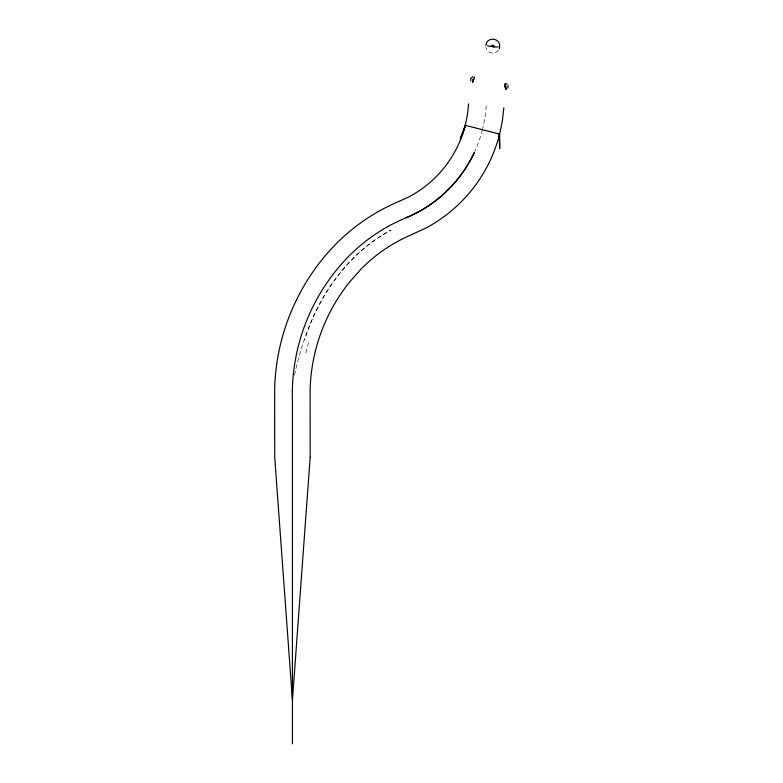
<?xml version="1.0" encoding="UTF-8"?>
<svg xmlns="http://www.w3.org/2000/svg" width="783" height="783" viewBox="0 0 783 783"><rect width="100%" height="100%" fill="white"/><g stroke="black" fill="none" stroke-linecap="round" stroke-linejoin="round"><path stroke-width="0.59" stroke-dasharray="3.92 2.94" d="M294.555 375.155C306.407 317.066 337.082 258.781 391.04 230.055A169.568 169.568 0 0 0 347.241 264.546A193.137 193.137 0 0 0 304.783 339.939M305.82 352.947L308.894 341.153M486.204 105.852A129.949 129.949 0 0 1 482.739 128.52M482.445 129.694A129.949 129.949 0 0 1 474.85 151.325M498.389 50.288A6.969 6.969 0 0 1 485.881 47.225"/><path stroke-width="1.17" d="M505.006 84.985C504.555 80.189 505.661 92.854 505.994 87.853M474.498 76.92L472.648 82.117M505.583 87.393L505.906 89.311L505.045 86.443L505.975 85.934L505.867 86.933L505.084 86.629M468.577 103.914C467.657 115.16 465.758 126.454 461.148 136.829M503.821 107.8L502.412 120.621L499.642 134.069L499.642 148.711L499.211 133.962M470.74 78.662L470.837 80.894M461.872 135.263L465.542 125.349M465.699 125.358L460.335 139.11L465.249 125.319L465.846 125.368M472.541 82.303L473.539 79.582L472.423 82.303M507.805 88.127L508.098 85.22M486.194 43.603C488.426 37.026 499.006 38.191 499.75 45.101M473.539 79.582L473.098 80.209L472.795 79.563M471.102 77.987L472.991 76.783M406.123 217.752C435.945 205.41 460.727 181.685 474.351 152.431A129.949 129.949 0 0 1 406.123 217.752A174.218 174.218 0 0 0 343.825 261.473A197.688 197.688 0 0 0 292.431 401.659L292.431 743.85M506.033 88.919L505.505 88.009M499.476 46.97L499.407 45.306M492.791 47.078L498.037 46.96M490.98 45.972L494.572 46.363M499.466 46.902L499.701 46.931A6.969 6.969 0 0 1 499.27 48.693M505.71 83.517L507.13 84.045M487.466 45.796L490.824 46.628M499.642 146.294L499.348 133.991M485.842 45.404A7.076 7.076 0 0 1 486.488 43.887M310.166 457.292L292.431 700.276L274.706 457.292L274.657 388.397A215.325 215.325 0 0 1 330.622 249.63L335.545 244.423A191.952 191.952 0 0 1 392.89 204.167L408.795 196.924A112.204 112.204 0 0 0 465.249 125.319L499.642 134.069A147.693 147.693 0 0 1 425.335 228.333L407.63 236.427A156.483 156.483 0 0 0 360.875 269.244L349.404 282.252A179.943 179.943 0 0 0 310.117 389.415L310.166 457.292M473.568 78.917L473.852 79.749L473.128 79.582L472.883 80.297L473.568 78.917M492.008 45.6L492.771 46.168C494.856 46.383 492.654 44.386 492.008 45.6"/></g></svg>
